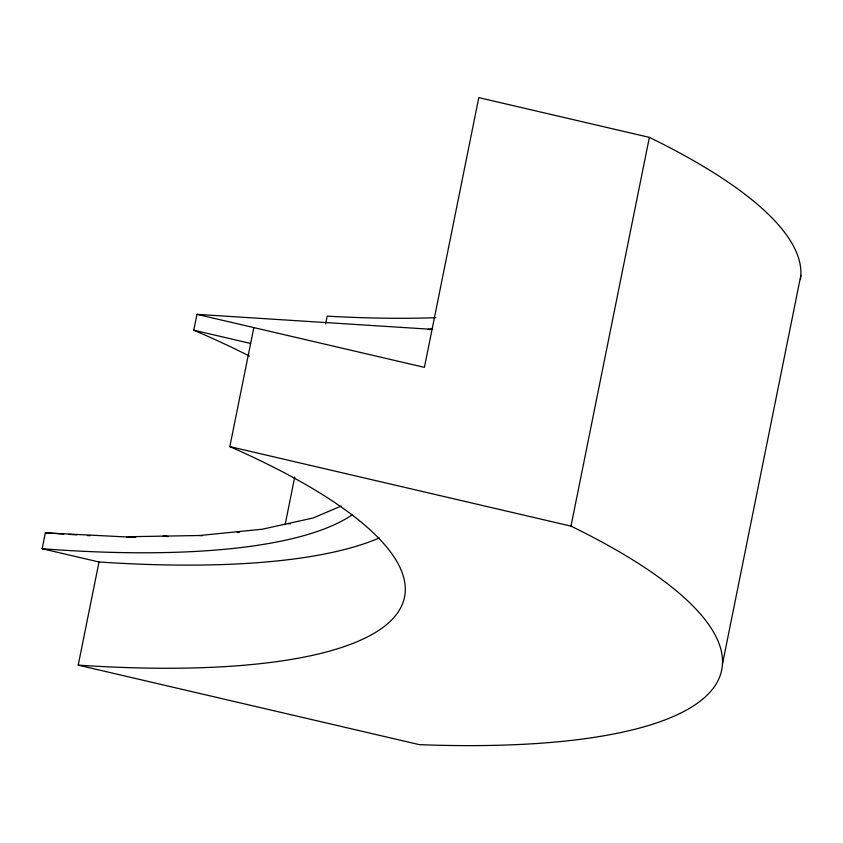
<?xml version="1.0" encoding="UTF-8"?>
<svg xmlns="http://www.w3.org/2000/svg" width="843" height="843" viewBox="0 0 843 843"><rect width="100%" height="100%" fill="white"/><g stroke="black" fill="none" stroke-linecap="round" stroke-linejoin="round"><path stroke-width="1.26" d="M379.234 537.982A556.622 146.872 11.4 0 1 99.01 561.986L42.15 548.73L45.353 532.86L135.649 537.413M249.444 356.083A546.917 144.322 11.4 0 0 193.764 330.203L196.967 314.344L424.408 367.358L478.792 97.619L649.373 137.377L570.985 526.127A591.891 156.187 11.4 0 1 419.371 744.654L78.209 665.127L99.01 561.986M78.209 665.127A556.622 146.872 11.4 0 0 229.833 446.6L253.827 327.59M285.124 524.704L294.723 477.064M325.619 323.87L327.179 316.136A558.435 147.24 11.4 0 0 435.968 317.695M722.462 664.115L800.85 275.366M341.183 506.074L313.069 518.002L262.331 529.204L199.538 535.516L126.513 536.749M429.445 329.571L432.069 329.35L196.967 314.344M428.128 329.35L432.069 329.35M45.353 532.86L63.741 534.04M68.989 534.378L76.871 534.873M87.377 535.547L90.001 535.716M168.263 536.527L163.026 536.137L166.946 536.527M199.538 535.516L202.162 535.779M239.57 532.038L236.957 531.754L239.528 532.196M287.695 523.598L290.308 523.903M193.764 330.203L250.624 343.459M229.833 446.6L570.985 526.127M649.373 137.377A591.891 156.187 11.4 0 1 800.471 279.075M352.1 514.904A546.917 144.322 11.4 0 1 42.15 548.73"/></g></svg>
